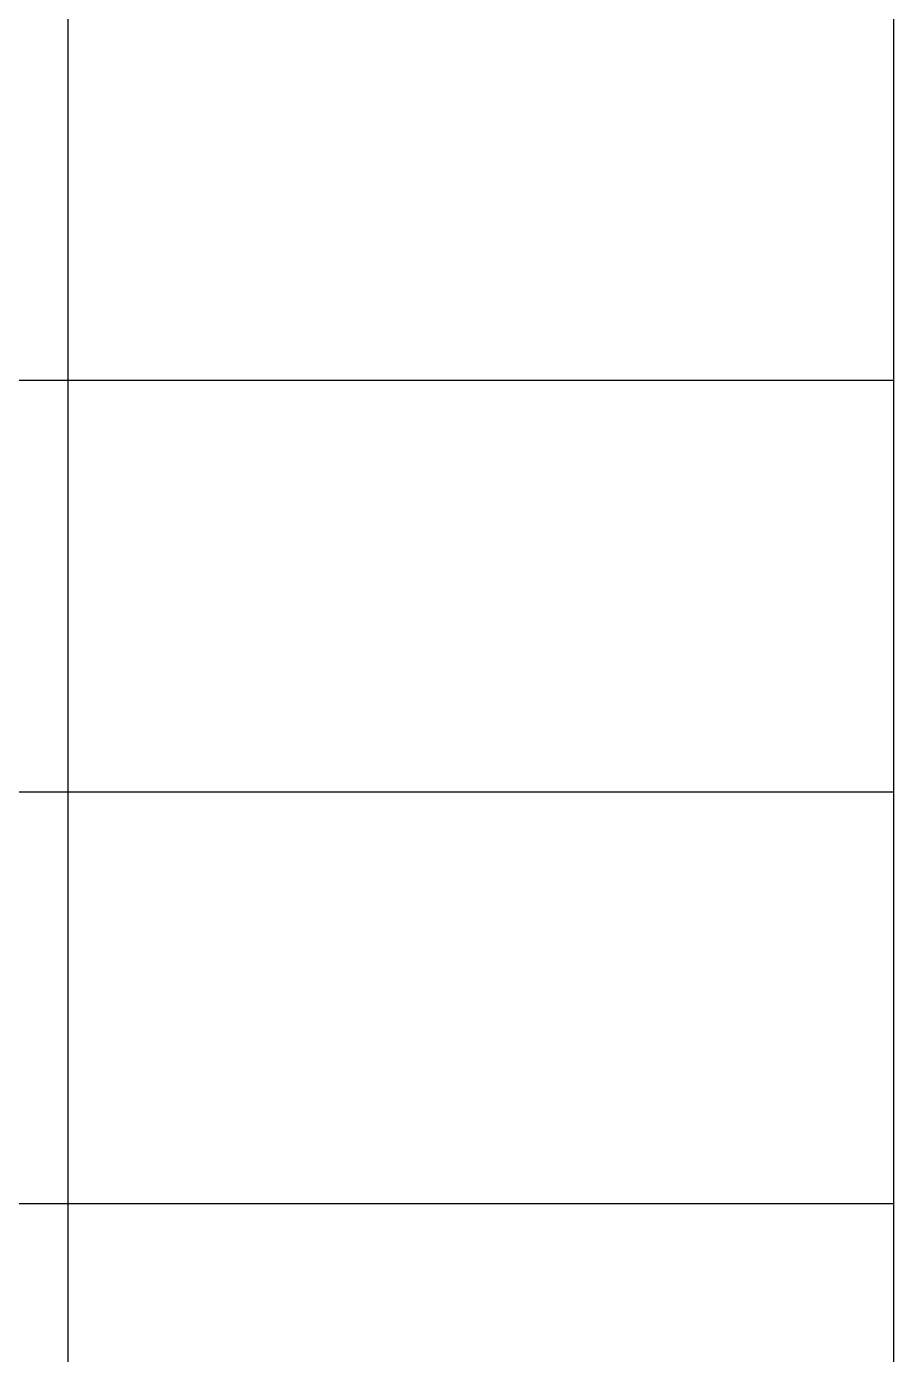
# Model space of a CAD drawing. Header units: millimetres. Extents: x 806395 to 2097197, y -233789 to 193681.
# Drawn here: x 2086875 to 2087677, y -200612 to -199383 of the extents above; entities that cross this region are included whole.
import ezdxf

# ---------------------------------------------------------------- set-up
doc = ezdxf.new("R2010")
doc.units = ezdxf.units.MM

# ---------------------------------------------------------------- blocks, each defined once
blk = doc.blocks.new('ntnntyht')
at = {"lineweight": 25, "ltscale": 15}
for p, q in [((1989459.2, -50104.7), (1989459.2, -44360.9)), ((1990506.7, -44360.9), (1990506.7, -50106.1)), ((1983723.2, -48013.7), (1990506.7, -48013.7)), ((1983723.2, -48536.2), (1990506.7, -48536.2)), ((1983723.2, -49058.6), (1990506.7, -49058.6))]:
    blk.add_line(p, q, dxfattribs=at)

msp = doc.modelspace()

# ---------------------------------------------------------------- block references
at = {"color": 3, "xscale": 0.7289187790998448, "yscale": 0.7289187790998448, "zscale": 0.7289187790998448}
msp.add_blockref('ntnntyht', (636758.917, -164712.181), dxfattribs=at)

doc.saveas('drawing.dxf')
